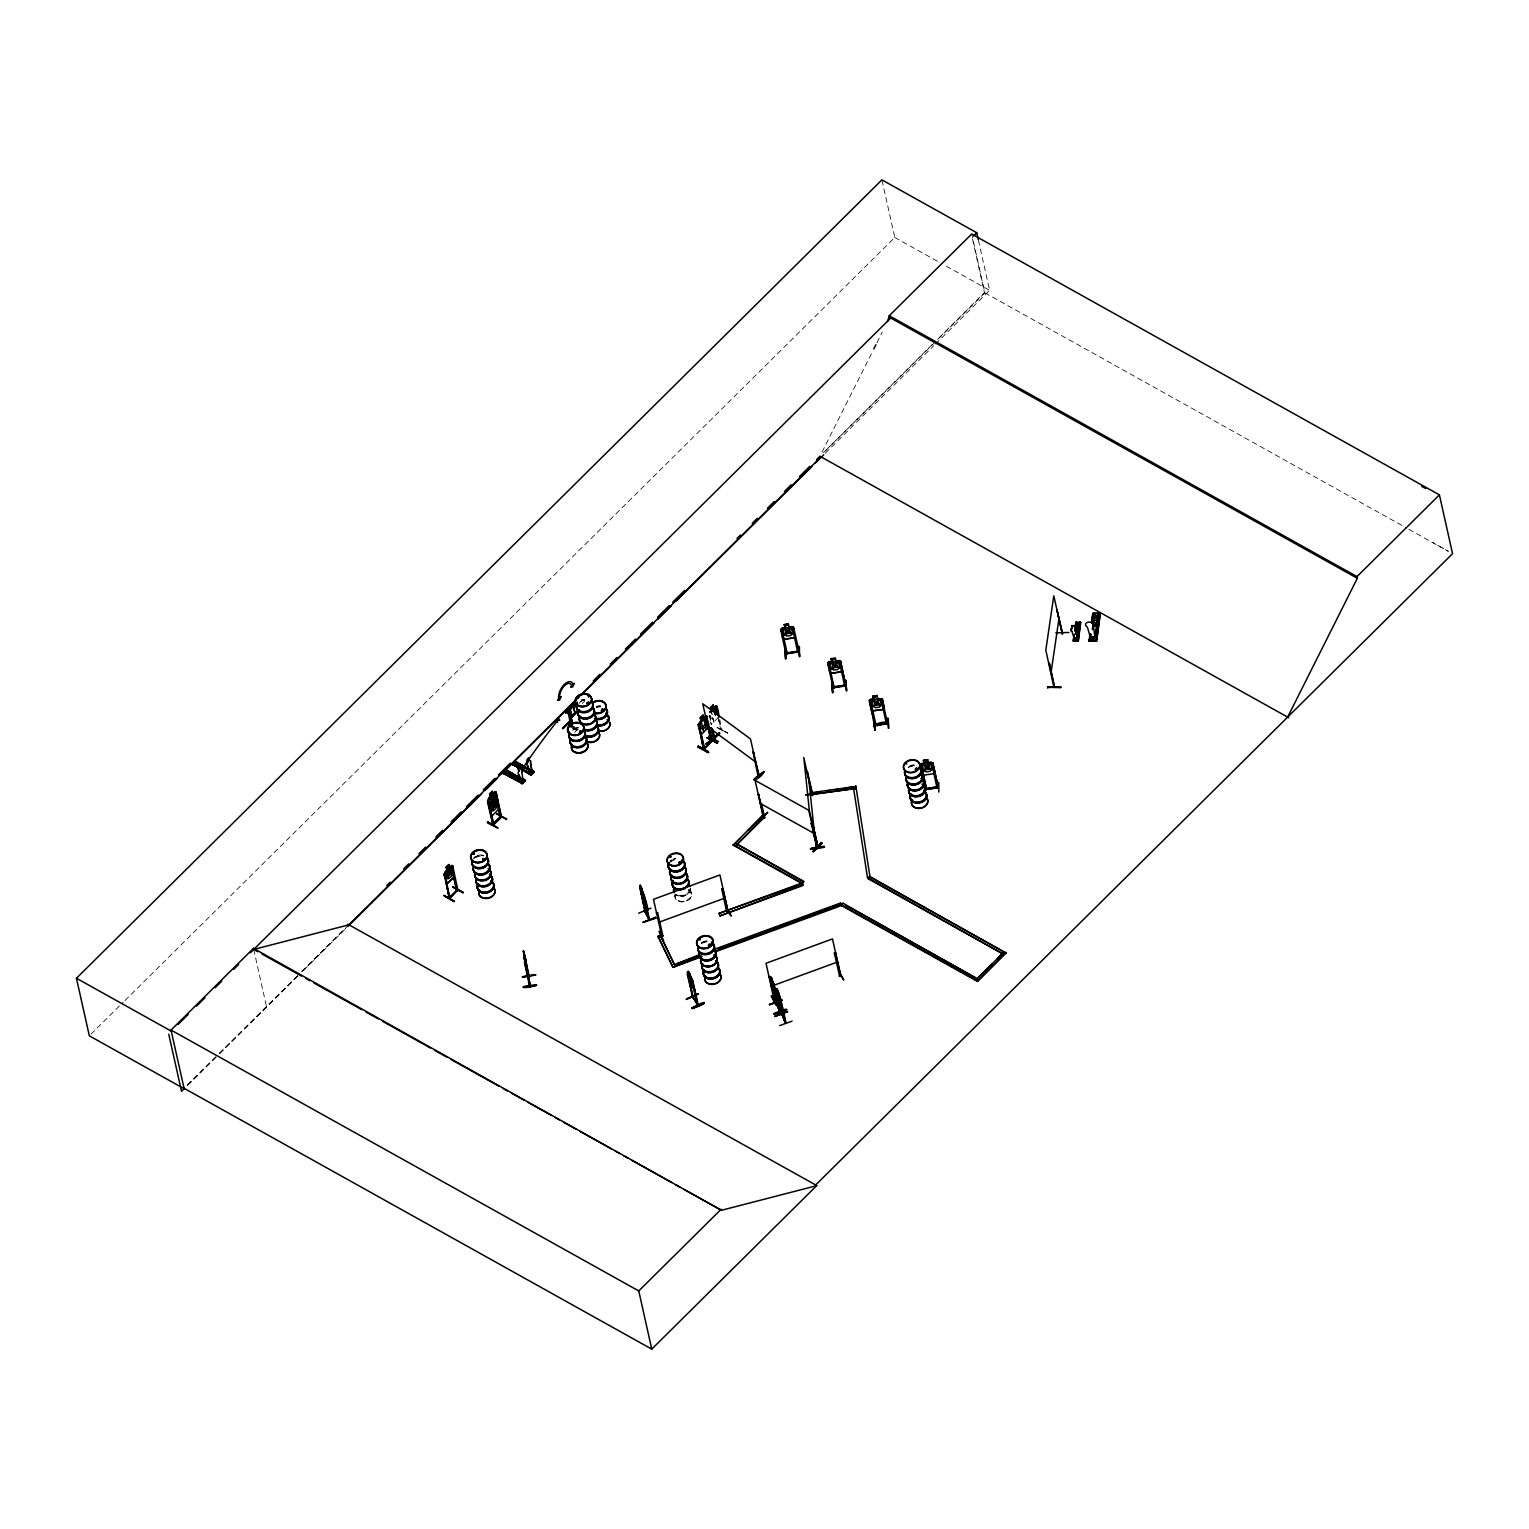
<?xml version="1.0" encoding="UTF-8"?>
<svg xmlns="http://www.w3.org/2000/svg" width="1529" height="1529" viewBox="0 0 1529 1529"><rect width="100%" height="100%" fill="white"/><g stroke="black" fill="none" stroke-linecap="round" stroke-linejoin="round"><path stroke-width="0.75" stroke-dasharray="5 3.75" d="M674.996 894.962C674.079 908.685 700.225 898.956 688.719 889.916M690.21 890.375L690.401 888.406A8.448 6.326 -12.6 0 1 684.82 895.554A8.448 6.326 -12.6 0 1 675.149 894.064M576.892 730.117L568.769 725.702M689.579 891.885L690.286 890.146M822.048 452.049L872.734 351.078M876.958 342.668L882.233 332.137M574.541 732.487L577.389 729.658M708.787 716.26L709.552 715.476L711.272 724.498M717.101 727.46L727.708 733.041L717.235 727.785M727.708 733.041L717.025 727.479M187.799 1085.131L218.016 1055.067M219.679 1053.405L300.257 973.247M301.939 971.565L345.592 928.16M932.403 344.369L823.29 452.909L936.035 341.177M939.131 337.68L984.447 292.593L972.196 237.76M91.014 1034.158L123.237 1002.221M124.938 1000.558L894.79 237.454L881.908 179.868M937.717 339.495L984.829 292.803L971.699 234.013M187.417 1084.921L217.71 1054.895M219.392 1053.233L300.143 973.189M301.825 971.507L348.937 924.816M187.513 1085.399L217.806 1055.392M219.488 1053.71L297.085 976.802M303.851 970.093L346.185 928.141M825.373 453.157L933.741 345.745M935.442 344.063L989.626 290.357L978.292 239.671M578.956 703.474L584.212 698.275L584.804 700.913L582.167 703.512L581.345 699.804M718.343 717.521L711.616 724.02L710.201 721.956M713.126 719.222L711.214 718.362L710.431 714.827M570.298 724.708L576.376 728.033M569.877 725.033L578.058 729.467M573.891 727.422L577.943 729.639M568.807 726.103L577.006 730.594L568.425 726.638M894.79 237.454L938.08 261.612M946.336 266.199L989.626 290.357M984.829 292.803L1406.814 528.174M1408.897 529.321L1448.383 551.357L1432.329 542.222M719.7 719.414L722.28 730.919M718.936 720.178L721 729.39M718.076 717.674L720.637 729.199M709.552 715.476L711.616 724.689M690.324 888.884L691.49 894.217M253.738 949.433L266.6 1007.019M580.16 701.639A8.333 6.25 -12.6 0 1 584.193 700.167M581.957 700.263A8.448 6.326 -12.6 0 1 584.097 699.709M581.899 699.919A8.448 6.326 -12.6 0 1 584.021 699.384M574.139 728.377A8.333 6.25 -12.6 0 1 578.402 727.708M572.477 730.365A8.333 6.25 -12.6 0 1 576.49 728.893M574.273 728.989A8.448 6.326 -12.6 0 1 576.395 728.435M574.197 728.664A8.448 6.326 -12.6 0 1 578.497 727.995M596.195 706.513A8.333 6.25 -12.6 0 1 600.457 705.844M596.444 707.583A8.333 6.25 -12.6 0 1 600.706 706.914M596.329 707.124A8.448 6.326 -12.6 0 1 600.629 706.455M596.253 706.799A8.448 6.326 -12.6 0 1 600.572 706.13M910.042 765.628A8.333 6.25 -12.6 0 1 914.285 764.959M908.36 767.615A8.333 6.25 -12.6 0 1 914.533 766.029M908.207 767.195A8.448 6.326 -12.6 0 1 914.476 765.57M910.08 765.914A8.448 6.326 -12.6 0 1 914.399 765.245M670.371 862.184A8.333 6.25 -12.6 0 1 675.99 859.451M670.199 861.764A8.448 6.326 -12.6 0 1 675.914 859.011M670.122 861.439A8.448 6.326 -12.6 0 1 671.747 860.177M673.697 859.222A8.448 6.326 -12.6 0 1 675.837 858.667M670.142 861.114A8.333 6.25 -12.6 0 1 671.728 859.871M673.658 858.935A8.333 6.25 -12.6 0 1 675.761 858.4M690.343 888.884A8.333 6.25 -12.6 0 1 684.858 895.841A8.333 6.25 -12.6 0 1 675.321 894.389M688.662 890.165A8.333 6.25 -12.6 0 1 686.062 901.154A8.333 6.25 -12.6 0 1 675.187 895.096M688.547 889.821A8.295 6.212 -12.6 0 1 685.967 900.772A8.295 6.212 -12.6 0 1 675.149 894.733M689.98 889.458A8.333 6.25 -12.6 0 1 676.525 894.408M690.286 888.158A8.448 6.326 -12.6 0 1 685.756 894.79A8.448 6.326 -12.6 0 1 676.525 894.847M473.742 857.845A8.333 6.25 -12.6 0 1 475.347 856.584M477.258 855.667A8.333 6.25 -12.6 0 1 483.565 855.303M475.576 857.654A8.333 6.25 -12.6 0 1 483.795 856.374M473.818 858.495A8.448 6.326 -12.6 0 1 483.756 855.915M473.742 858.17A8.448 6.326 -12.6 0 1 483.699 855.59M703.244 941.596A8.333 6.25 -12.6 0 1 707.507 940.927M701.563 943.584A8.333 6.25 -12.6 0 1 707.736 941.998M701.429 943.145A8.448 6.326 -12.6 0 1 707.679 941.539M701.352 942.82A8.448 6.326 -12.6 0 1 707.602 941.214M713.795 722.07L711.463 711.692L713.756 722.051"/><path stroke-width="1.5" d="M763.602 817.059L764.729 817.671L763.296 817.403L764.424 817.977L758.269 794.373L759.168 794.87M763.296 817.403L755.135 780.382L808.745 810.274L817.136 847.372L811.249 823.481M711.157 741.221L703.703 749.42L698.275 724.517L701.104 720.694L699.9 723.102L701.085 728.396L702.996 729.276L705.633 726.657L706.532 723.007L705.347 717.713L703.684 717.904M698.39 724.574L705.519 716.107M708.615 723.752L708.195 727.575L706.723 716.126L712.266 741.202C711.463 739.883 710.966 741.297 711.539 739.94M713.928 707.927L715.476 707.659L716.661 712.954M715.82 706.188L709.724 712.208M718.745 713.814L717.044 706.092L715.629 706.188M523.338 780.688L522.822 780.115M532.035 772.03L531.213 771.017M569.189 709.074L572.324 722.949M570.604 709.131L570.489 708.481M570.909 716.738L572.343 723.255M572.247 716.184L571.483 717.751L569.132 708.959L569.839 710.048L577.484 702.193M572.324 716.814L570.011 709.284L571.961 716.719M692.599 981.58L697.893 1005.662L692.541 996.01L692.752 997.156M697.549 1003.922L698.065 1004.419M1047.613 687.037L1060.782 687.687M1047.69 687.496L1060.878 687.228M1060.763 686.865L1047.613 686.961L1047.652 687.974M689.044 979.669C690.84 985.651 696.383 990.161 694.414 990.142L689.063 979.535M689.235 975.043L690.917 977.623M525.479 961.149L523.988 953.676L524.734 961.263M812.033 795.309L812.339 793.475L812.186 795.5L811.842 794.468L856.164 788.41L812.052 794.392M811.995 794.545L812.702 795.386L806.93 771.457L807.484 772.279M812.491 794.354L805.592 794.908L818.799 792.729M812.186 795.5L803.795 757.467L809.338 810.695L818.187 847.525M817.403 846.932L815.817 845.919L816.161 846.913M473.13 854.004L474.372 853.813M473.436 853.832L474.315 853.278M484.693 859.374L482.801 860.005L482.973 858.553M484.234 859.527L484.292 858.782M512.444 775.26L513.515 776.35L511.756 775.738M522.555 767.233L522.134 767.749M569.897 726.466L570.929 725.835M570.948 726.237L570.279 725.893M578.21 696.995L577.714 697.988M577.981 697.148L578.459 697.358M578.172 698.18L578.65 697.492M580.026 732.41L580.007 731.282M581.784 731.951L580.447 731.11L581.689 732.2M588.378 702.556L587.308 703.206L588.455 703.493M589.391 703.455L587.996 703.55M592.984 704.028L592.545 705.06L593.309 704.296M601.814 709.552L601.528 710.679M603.133 709.093L601.853 709.284L602.445 710.641M603.745 709.743L602.044 710.794M670.772 857.1L670.027 856.336M680.577 861.515L678.838 862.891M679.889 863.063L679.258 861.974M681.208 862.165L679.793 863.426L679.717 861.744M699.04 939.456L700.186 939.762M700.034 939.666L699.709 938.978M905.78 763.716L906.907 764.022M915.355 769.794L915.584 768.819M522.326 780.402L523.338 780.249M530.888 771.036L531.805 772.126L531.003 771.572M492.472 798.807L494.096 793.838L493.045 798.864C497.479 799.036 494.823 803.222 492.625 800.03L490.79 805.21L491.879 800.011L489.395 798.52L492.606 799.036M448.8 872.371L449.679 868.453L450.902 873.823L448.284 876.423L447.099 871.129L450.615 867.402L449.564 872.428L452.183 873.938L449.125 873.594L447.309 878.774L448.398 873.556L445.914 872.065L449.029 872.161M498.645 808.937L498.951 805.248M453.998 876.996L447.271 883.494L453.998 876.996L452.508 865.548L451.303 865.529L444.174 873.996L449.469 898.823L450.099 897.255M497.288 803.337L497.804 799.667M497.479 803.432L490.752 809.93L497.479 803.432L497.709 799.591M529.244 976.458C527.123 968.125 532.245 1004.973 528.69 975.502M523.09 780.86L522.994 782.313L522.689 780.21M531.461 771.208L532.149 771.897L531.041 771.476M569.342 712.246L570.527 712.743M518.293 768.571L518.866 771.323L518.255 768.896M698.008 747.012C730.289 764.252 676.716 734.321 708.462 752.153M698.333 746.171L708.462 751.637M718.573 741.641L708.462 736.08M708.118 752.555L698.027 746.936M1071.944 628.534L1071.963 628.381A2.962 1.892 7.6 0 0 1072.039 631.42L1072.02 631.553A2.962 1.892 7.6 0 1 1071.944 628.534L1072.039 625.476M1073.511 625.437L1074.314 626.011M1074.791 629.547L1075.919 622.188L1080.755 622.532L1078.289 640.938L1077.677 639.714L1073.301 639.791L1074.753 641.014L1073.262 641.052L1074.256 634.153M1074.142 636.198L1073.549 640.899M1075.04 629.413L1075.919 622.188M1073.817 640.575L1073.549 637.918L1077.773 638.644M1075.346 629.528C1076.168 613.435 1078.595 627.865 1075.671 634.115L1076.894 622.494M1074.619 638.874L1075.021 640.403M1075.575 631.706L1077.219 622.609M1075.269 637.975L1075.499 639.447M1075.709 639.313L1075.728 639.084M1075.155 638.816L1075.135 638.224M1075.957 638.854L1076.359 640.364M1076.76 640.957L1079.283 622.59M1079.493 622.322L1077.907 640.708L1073.224 641.033M1077.639 640.957L1080.315 622.131L1078.289 640.938M1090.005 634.325L1089.183 641.263L1090.54 634.153M1091.572 622.857L1092.757 613.626L1100.326 613.492L1096.656 641.091L1089.527 640.842L1089.183 639.351L1089.967 640.536L1095.509 640.441L1095.758 639.237L1095.815 641.11M1090.425 633.981L1089.126 641.243L1090.521 641.224M1099.791 613.301L1093.12 612.976L1091.687 622.857L1098.434 623.125L1091.859 623.24M1092.069 622.647L1092.853 613.664M1091.037 634.306L1090.081 641.224M1090.98 636.599L1091.305 641.224M1091.763 640.269L1091.209 637.746L1093.216 637.708L1093.77 640.231L1091.763 640.269L1091.209 637.746M1092.318 629.356L1094.974 613.626M1093.35 622.628L1094.267 615.728M1092.757 629.7L1094.745 615.881M1092.7 638.759L1092.91 636.771M1092.891 637.173L1091.935 636.905L1092.643 638.491M1093.503 627.138L1093.522 626.928A4.453 2.848 7.6 0 0 1092.623 622.857A4.453 2.848 7.6 0 0 1086.412 622.953A4.453 2.848 7.6 0 0 1087.329 627.024L1090.693 638.319L1095.108 638.033M1092.069 638.816L1092.795 636.733L1092.547 638.071M1093.216 637.708L1091.171 637.994M1094.917 640.938L1097.898 615.843M1094.783 640.938L1098.472 613.167L1099.485 613.511L1095.681 641.11M1098.988 613.53L1095.318 641.129L1098.472 613.167M1096.121 640.899L1099.695 612.881M1096.522 641.091L1100.192 613.492M444.098 895.535L454.323 901.537L444.155 895.44M454.151 901.154L444.174 895.86L454.323 901.537M487.273 822.812L497.804 827.973L487.636 821.895L497.804 827.973M1049.066 663.261L1054.532 687.324L1049.525 663.261M1062.483 633.675L1056.921 609.842L1062.445 633.866L1062.005 632.796M1054.093 685.584L1054.628 687.113M1054.513 686.273L1053.978 687.266L1045.817 650.188L1053.787 595.832L1062.368 633.904L1061.871 632.031M1061.929 633.79L1062.387 632.127M1055.736 632.853L1068.886 632.471M1050.958 673.219L1058.928 618.882M815.874 846.149L817.327 845.977M818.111 847.62L812.816 823.711M645.123 911.915L640.02 887.909L645.181 912.01L644.684 910.997M649.041 918.948L649.099 920.114L641.588 888.139M639.906 886.266L644.053 895L649.538 919.961L644.454 910.405L649.041 920.018L642.562 891.942M773.349 984.676L775.375 991.595L771.247 976.974L780.459 1011.758L775.623 1002.795M776.35 1002.814L775.967 1001.915M776.617 1003.521L770.119 976.534L768.991 976.955L770.119 976.534M779.599 1010.994L779.905 1009.924M785.505 1023.321L781.663 1013.459L781.128 1014.453M780.019 999.469L785.084 1022.653L785.371 1021.41M642.39 895.516L642.925 893.089L640.498 888.101L642.371 895.535M711.367 739.692L712.266 741.202M703.932 749.267L712.227 740.877M758.652 775.184L750.471 738.927L702.748 703.78L706.36 719.911M646.098 907.309L643.518 899.243L644.913 902.014L644.932 900.925M529.99 985.211L528.824 976.763M530.181 986.052L524.6 961.206M644.97 900.944L644.779 904.251L640.173 885.215L641.76 888.158M662.994 935.882C659.458 933.607 664.675 936.57 661.675 935.901M728.32 911.953L726.944 912.469L727.976 910.806M773.827 999.182L775.203 998.685M834.337 953.007L835.598 952.911L834.337 953.007L839.669 976.439L840.759 975.942L832.483 938.921L766.029 963.27L774.171 1000.348L775.394 999.507M835.446 952.605L840.835 975.999L839.345 976.094L840.243 974.737M495.797 798.864L494.899 802.534L492.262 805.133L490.35 804.254L489.624 793.742L492.434 791.009L493.007 794.029L494.612 793.57L497.059 804.388L496.18 808.077L493.58 810.695L491.669 809.835L490.503 804.541L491.669 802.19L489.834 804.216L489.012 806.012L490.809 813.676M1092.528 638.491L1092.05 636.714M1092.146 637.861L1092.509 637.039M834.452 664.656L837.758 661.522L835.732 665.191L839.364 668.135L835.006 665.918L831.872 669.205L833.936 665.421L830.515 662.573L834.643 664.523M876.193 701.964L872.18 700.167L875.601 703.015L873.46 706.704L876.671 703.512L881.01 705.729L877.398 702.786L879.423 699.116L876.461 702.193M926.746 766.488L930.052 763.353L928.046 767.004L931.658 769.966L927.319 767.749L924.166 771.036L926.249 767.252L922.809 764.404L926.784 766.163M644.473 898.727L645.658 903.505M794.316 637.708L784.358 639.141L782.313 636.618L784.281 639.37L794.449 637.784L795.156 634.764M794.449 637.899L795.309 634.879M842.173 668.746L841.351 671.804L831.298 673.333L829.349 670.715M775.413 990.524L771.438 979.974L773.254 985.039M780.994 1002.03L777.516 991.518M883.838 706.341L883.017 709.399L873.04 710.717L870.995 708.309M569.132 712.361L568.157 713.126M1076.148 629.394L1076.531 630.388M1096.255 624.558L1095.356 622.953L1093.694 623.736M518.427 768.647L518.904 767.615M527.257 759.894L527.734 758.881M713.298 738.354L714.253 737.398M663.662 940.736L659.152 931.237L663.146 940.966M771.725 995.608L776.35 1004.725M456.617 890.47L448.934 897.791L449.794 896.931M457.706 890.126L449.182 898.402M449.411 867.516L452.622 865.605L457.974 890.547L457.095 891.254L457.419 889.362M456.751 891.063L451.686 867.937L452.813 867.363L452.03 868.128M500.996 815.721C499.066 820.041 504.226 814.575 492.95 825.259L487.541 801.941L488.668 801.368L493.236 825.144L487.655 800.317L490.14 796.571L489.624 793.799M489.127 806.07L497.345 797.565M785.371 648.583L785.6 658.751L785.505 648.64M874.875 730.155L874.015 719.758M506.08 771.514L524.199 781.663L525.173 780.688L506.73 770.348L503.863 773.177L522.326 783.536L503.729 773.827L506.997 770.597M506.73 770.348L524.81 781.051M513.113 764.538L530.792 775.165M521.886 783.957L525.192 780.669L506.749 770.54M522.803 779.656L522.842 778.643L524.695 779.656L524.734 781.109L506.195 771.094L524.371 781.319M530.716 775.222L534.003 771.916L515.541 761.595L512.597 765.073M533.181 772.604L515.025 762.34L533.736 772.069M474.124 854.061L473.245 854.099M482.935 858.992L483.298 859.757M587.136 702.767L587.174 703.799M589.372 703.111L587.232 703.665M602.522 709.437L601.681 710.048M670.734 856.852L669.549 857.157L670.83 856.813M681.189 862.413L681.303 862.26M709.915 945.629L710.679 944.444M708.634 945.61L710.354 945.839L710.584 944.406M727.995 911.208L726.81 911.666M775.222 999.087L774.286 999.507M839.478 976.056L840.415 975.578M839.593 975.521L840.702 975.062M693 984.332L690.917 982.535L688.814 973.897M873.785 348.975L875.907 344.77M887.508 321.625L889.247 315.738L971.699 234.013L1439.401 494.88L1452.55 553.67L815.569 1185.071L816.658 1185.682L721.44 1210.299L684.017 1189.428M1287.647 717.12L1357.332 578.287L1356.968 576.605L889.247 315.738M784.893 627.578L784.09 624.558L788.41 623.928L788.926 627.005L791.296 627.635L792.481 632.91L790.837 635.491L786.785 636.083L784.129 634.115L782.944 628.839L784.893 627.578L780.631 629.145L785.925 653.82L786.9 652.348L787.32 653.686L782.083 630.235L780.918 630.751L782.083 630.235M799.094 651.564L785.944 653.418L797.526 651.526M834.108 687.171L832.999 687.84L832.999 686.464M832.923 687.438L846.11 685.546M874.397 724.192L876.079 725.186L870.765 701.811L869.6 702.327L874.894 725.453L869.294 700.607L870.441 699.384L869.313 700.702M887.776 723.141C858.151 731.187 885.864 718.076 887.737 723.58M881.296 700.301L882.501 700.129L881.296 700.301L886.342 723.695L887.604 723.141M936.952 787.588L931.945 764.538L933.13 764.366L931.945 764.538M693.134 996.832L692.178 996.392M698.065 1004.553L697.148 1004.075M503.786 773.808L504.742 772.833L522.861 783.02M515.025 762.493L533.392 772.546M515.808 761.862L512.731 764.634L531.71 774.247L513.285 764.08M522.612 783.096L504.455 772.833L522.899 782.963M530.888 774.897L528.805 772.718L529.034 773.731L531.901 770.884L530.544 763.239A2.962 1.51 -60.8 0 0 529.474 760.601L528.919 758.327L527.83 758.518M711.081 739.635L711.998 740.304L703.34 749.172L699.078 725.338L704.678 748.56L703.264 748.312L704.391 747.777M713.393 738.259L714.674 738.641M713.565 738.947L719.624 732.85M492.548 824.035L492.606 825.068L501.359 816.008M493.58 823.691L492.51 824.15L500.098 816.906M531.882 771.38L531.824 773.578L531.442 771.897M449.201 898.498L444.824 874.741L449.622 898.727L457.859 889.477L456.903 890.413M641.798 889.075L640.173 885.215L645.391 910.806M649.481 919.866L645.219 910.94M773.502 983.739L779.924 1011.816L775.471 1002.049M776.522 1003.521L770.52 977.872L771.801 980.051M579.873 731.263L580.542 732.276M484.617 859.718L484.158 858.686M710.24 945.457L708.825 945.782M917.476 769.335L915.623 769.813M917.4 769.679L917.381 768.437M523.702 951.707L525.651 959.084M518.771 767.539L520.089 767.004M527.983 758.594L527.696 762.57L527.065 760.142M786.021 652.979L798.864 651.163M787.397 653.609L787.072 652.787M798.902 650.723L797.698 652.176L792.614 628.725L793.819 628.553L792.614 628.725M788.926 626.89L793.589 627.158L799.132 651.927L786.212 653.82M832.865 686.578L834.414 687.591M834.05 686.808L833.037 686.961M834.242 687.649L834.203 686.387M845.957 685.049L834.356 687.19M845.977 685.967L840.606 661.12L828.775 661.789L827.648 663.108L833.133 687.802L846.015 685.909L844.715 686.158L839.631 662.707L840.835 662.535L839.631 662.707M875.907 725.243L875.869 723.981M925.102 788.83C928.581 788.372 923.592 787.932 925.542 789.633L919.942 764.825L921.089 763.621C926.67 766.029 921.739 756.282 924.204 763.391L922.255 764.634L923.44 769.928L926.115 771.877L930.148 771.304L931.811 768.724L930.626 763.43L928.256 762.799L927.74 759.741L923.401 760.372L927.74 759.741M921.433 766.392L920.21 766.22L921.414 766.048L926.459 789.556L926.326 788.219M937.124 788.008L938.194 786.498L926.593 788.811M938.271 787.779L932.919 762.952L928.371 762.684M693.344 997.806L687.362 971.928L692.943 997.997L687.228 974.088M827.801 663.127L828.871 661.885M921.165 763.716L919.942 764.825M493.714 796.552C487.082 804.369 495.568 792.098 494.345 799.38M494.479 800.508L491.879 803.126L493.064 808.421L495.664 805.802L493.217 794.965L490.58 797.584L491.765 802.859L494.402 800.259M565.864 712.954L565.29 711.482L567.66 709.513L565.864 712.954L567.966 710.832L567.393 709.36M569.151 709.036L575.42 702.767M565.577 712.801L567.966 710.832M570.393 708.271L569.705 709.341M570.241 709.036L569.419 709.876L575.764 702.958M569.744 712.323L568.807 713.259L568.31 712.151C571.731 710.087 567.966 722.261 571.693 724.689M571.12 725.587L568.1 712.877L569.533 711.348M568.52 713.106L569.266 711.195M570.852 716.719L575.592 712.017M571.349 716.929L577.484 710.641M570.986 717.311L577.312 711.233M571.483 717.751L579.204 709.857M571.483 719.834L562.538 728.549L571.024 720.006M571.483 720.178L562.997 728.741M716.356 708.653C716.757 705.576 716.279 714.158 717.904 715.572M699.422 725.53L698.294 726.103M706.226 718.706L706.99 717.942L705.882 718.515L711.52 741.68M707.105 737.838L717.579 743.094L707.029 737.819M707.468 737.532L717.216 743.381M714.311 737.628L719.28 732.659M719.414 733.251L713.584 739.099L711.004 727.575M719.758 733.442L713.661 738.545M758.632 821.169L767.615 812.453L759.187 821.474M767.539 812.453L759.034 820.997M816.008 846.76L817.25 846.168M821.513 842.555C795.252 869.351 839.994 825.717 813.543 851.749M821.436 842.46L813.141 851.5M184.436 1088.476L181.531 1091.362L168.763 1034.235M721.44 1210.299L253.489 948.343L171.038 1030.068L184.149 1088.744L89.332 1035.84L76.45 978.254L881.908 179.868L976.744 232.752L978.292 239.671M178.014 1024.487L188.105 1014.472M196.515 1006.139L204.943 997.787M215.035 987.791L221.762 981.121M233.536 969.443L238.581 964.436M250.374 952.758L890.719 318.032M973.381 236.097L976.744 232.752M386.761 885.616L390.143 882.271M403.694 868.854L408.759 863.828M418.908 853.755L425.674 847.047M435.841 836.994L442.607 830.266M451.055 821.895L461.223 811.823M466.288 806.796L478.137 795.061M483.221 790.015L495.052 778.28M498.435 774.935L510.285 763.181M593.195 680.997L599.96 674.289M610.128 664.236L616.894 657.527M625.342 649.137L635.51 639.065M640.575 634.038L652.424 622.303M657.508 617.257L669.339 605.522M672.722 602.178L684.572 590.423M737.035 538.437L740.418 535.074M752.249 523.338L757.333 518.312M767.482 508.24L774.247 501.531M784.415 491.478L791.181 484.769M799.629 476.379L809.797 466.307M816.562 459.598L819.945 456.254L1288.756 717.732M821.035 456.865L348.937 924.816L253.738 949.433L253.489 948.343M347.886 926.459L481.654 793.857M485.037 790.512L496.887 778.758M501.971 773.731L576.471 699.881M581.555 694.835L654.355 622.666M657.738 619.321L671.288 605.885M676.372 600.859L811.823 466.574M815.225 463.23L823.691 454.839M505.755 774.4L508.622 771.572M488.343 798.539L494.899 792.022L493.064 793.838M488.668 801.368L487.541 801.941M500.575 817.709L495.95 793.608L501.187 816.562M531.633 770.903L531.672 769.89L533.506 770.922L533.009 772.929L533.755 772.03L515.541 761.595M518.732 771.247A2.962 1.51 -60.8 0 0 519.019 774.668L521.064 781.663L523.338 779.675L523.874 781.453M522.345 783.498L521.829 782.504L524.695 779.656M530.869 773.54L533.506 770.922M506.386 819.468L496.753 813.371M446.028 867.287L448.838 864.497L449.583 867.402L451.131 867.134L452.316 872.428L451.418 876.079L448.781 878.697L446.869 877.818L445.684 872.524L446.888 870.192L446.028 867.287L448.953 864.554L449.469 867.325M444.843 872.084L446.774 870.192M445.187 874.932L444.06 875.505M452.947 887.24L463.383 892.554L453.329 886.935M700.989 720.771L700.244 717.865L703.053 715.075L706.341 729.467M715.247 714.349L714.139 709.131L711.444 711.673L710.373 707.831L713.183 705.041L715.534 715.266M700.339 717.923L703.168 715.132L703.722 718.171M713.298 705.098L710.373 707.831M703.608 718.095L705.691 716.126M709.628 712.151L711.119 710.66L711.463 711.692M715.82 706.092L713.756 708.061L713.183 705.041M701.314 721.707L703.932 719.108L705.117 724.402L702.499 727.001M708.271 727.536L701.582 734.13L700.091 732.162M718.974 913.405L802.19 883.686L803.872 882.042L736.691 843.932L803.7 881.316L802.037 882.978L718.974 913.405L719.987 915.89L803.05 885.463L802.19 883.686L733.232 845.212L761.69 816.142L763.64 817.231L735.181 846.321L763.793 817.958L758.556 794.067M733.232 845.212L739.96 838.542M748.388 830.209L756.798 821.857M714.999 951.114L841.275 904.843L842.938 903.199L977.127 978.675M997.348 958.645L1002.393 953.637L868.376 878.869L869.886 876.48L1006.025 953.064L977.413 981.408L841.428 905.569L840.415 903.085L714.158 949.337M715.171 951.841L841.428 905.569L842.938 903.199M868.376 878.869L870.039 877.206L856.164 788.085L853.602 788.563L867.497 877.684L870.039 877.206L1006.025 953.064M1356.968 576.605L1439.401 494.88M347.847 924.204L816.773 1185.567L651.755 1349.132L638.759 1290.935L721.21 1209.21M992.283 963.652L975.464 980.318L1004.075 951.955M977.413 981.408L1005.872 952.338M1096.025 624.596L1093.98 625.036M519.019 767.271L520.223 767.138L520.777 769.431M1080.411 622.418L1077.123 640.842M1099.313 613.492L1100.345 613.473M1094.42 641.129L1095.414 641.091M706.207 717.521L711.845 741.412M715.438 736.347L705.767 744.164L715.84 736.577M757.925 775.509L753.128 752.058L759.187 775.757L757.658 774.591L759.053 775.585M753.931 752.65L752.784 752.325M763.736 771.495C762.646 778.49 742.157 786.365 763.812 771.591M754.237 779.771L763.965 772.011M714.119 739.252L711.367 727.766M587.251 702.614L589.066 702.327M520.988 766.469L521.771 766.43M580.428 730.919L579.472 732.544L581.421 732.295M679.43 862.127L679.029 862.968M915.451 768.59L916.655 768.15M709.112 944.368L708.424 945.553M492.95 824.379L493.905 824.322L489.337 805.783M457.553 890.222L457.515 889.286M771.17 995.857L775.7 1004.897M714.349 738.335L712.285 729.104M449.832 897.829L444.824 874.741M872.925 696.211L873.575 699.154L871.626 700.397L872.811 705.691L875.467 707.659L879.519 707.067L881.163 704.487L879.997 699.212L877.608 698.562L877.092 695.504L872.772 696.249L873.403 699.078M574.904 713.106L577.924 711.291M1071.753 625.762L1074.103 625.934M529.416 977.299L523.797 951.401M1076.492 629.203L1078.079 629.528M1094.229 623.067L1093.445 624.596M661.694 935.939L662.841 935.576L657.566 912.584L656.438 913.004L657.566 912.584M937.029 786.651L936.99 787.932M462.962 892.86L452.737 886.935M569.342 713.642L571.98 724.727M602.254 709.208L601.375 710.469M513.056 776.445L511.928 776.273M483.412 859.585L484.292 859.757M915.89 768.533L917.572 769.106L916.693 768.284M708.902 944.368L710.182 944.177M686.445 999.469L698.447 994.041M693.21 997.195L697.472 1004.706M692.006 1007.802C713.049 996.564 702.92 1006.674 692.045 1007.898M692.408 1008.7L704.391 1003.33M785.6 658.693L784.817 648.678M832.674 692.656L831.795 682.718M831.795 682.66L832.617 692.733L832.407 682.125M874.836 729.753L873.499 720.235L875.008 730.212M689.98 973.916L688.165 971.068L691.548 985.288M690.611 976.744L697.721 1005.509M692.006 978.598L692.637 980.605L687.763 971.928M641.607 893.834L641.435 891.923M644.798 898.956L646.079 902.741L641.301 891.98M643.862 903.448L643.346 901.498M643.212 901.537C652.864 925.064 645.257 895.325 641.224 889.152L643.747 897.217M647.015 911.265L642.83 896.663L644.722 901.995M721.764 889.075L723.045 888.961L721.764 889.075L726.791 912.144L728.167 911.647M726.007 907.251L731.187 916.081L725.893 906.773M661.809 936.379L662.86 935.939M838.523 970.705L843.74 980.032L838.714 971.087M641.282 893.681L645.811 904.537L645.62 902.645M638.663 913.195L650.895 908.111M655.482 917.381L643.078 922.312L655.788 918.241M658.617 922.35L725.071 898.001M701.868 956.695L672.875 967.322L658.005 936.245L660.432 935.366L675.302 966.443M658.158 936.971L660.432 935.366M733.079 844.505L802.037 882.978L802.897 884.737L719.987 915.89M698.638 955.033L674.442 964.665M676.659 963.862L698.81 955.74M718.745 948.439L840.568 903.792M672.875 967.322L701.715 955.988M770.52 979.86L776.006 1003.712M772.221 985.479L776.751 996.354L776.56 994.442M774.171 984.886L781.682 1015.332L776.522 989.397M771.17 986.301L837.624 961.951M773.349 989.32L776.885 996.296M774.84 988.785L774.878 987.791L779.886 1011.854M781.529 1015.16L776.101 989.378L777.458 991.327M778.911 994.309L778.242 991.48L785.562 1022.251M777.802 997.004L782.313 1007.859L782.141 1005.967M780.268 1000.539L777.726 992.455L780.574 998.322M778.93 1000.845L782.466 1007.802M781.969 999.966L769.355 1004.496L782.064 1000.444M769.527 1004.821L782.007 1000.253M776.407 1003.062L780.077 1010.841M773.922 1013.631C795.424 1003.884 785.925 1013.536 773.961 1013.746M774.037 1014.128L786.537 1009.618M774.935 1016.02L787.531 1011.472L775.184 1016.517M775.107 1016.326L787.588 1011.778M781.988 1014.568L785.275 1022.538M779.618 1025.634L792.098 1021.124M1080.735 622.532L1079.512 622.418M797.909 651.698L798.922 651.564M799.055 652.004L798.769 650.742M926.459 788.658L925.351 788.792M938.366 787.817L932.786 763.009M495.874 799.113L494.268 799.571L496.141 797.565M727.995 911.666L722.892 888.655M774.477 1000.348L774.171 999.469M521.886 767.711L520.663 767.52M797.718 650.8L797.832 652.138M844.734 684.782L844.868 686.12L845.919 684.705M763.525 816.276L764.328 817.9M816.964 847.334L812.74 830.132M661.617 935.538L653.475 899.32L719.93 874.97L728.205 912.01L726.6 911.322M570.336 713.259L568.1 712.877M824.341 846.321C807.083 848.003 804.063 851.443 824.475 847.219M811.154 848.366L824.437 846.818M844.39 788.276L855.953 786.479L811.88 792.595L812.243 795.252M814.345 792.959L821.283 791.869M825.908 791.162L830.534 790.436M835.159 789.709L839.784 789.002M784.262 624.749L788.295 624.157M781.854 628.018L793.475 627.31M787.664 630.56L790.741 627.559L788.716 631.209L792.347 634.038L787.989 631.936L784.855 635.223L786.919 631.439L783.498 628.591L787.55 630.349M799.495 656.266L799.399 646.595M831.107 658.655L835.426 657.91L835.943 660.968L838.332 661.617L839.497 666.892L837.854 669.473L833.802 670.065L831.145 668.097L829.96 662.802L831.91 661.56L831.107 658.54L831.738 661.369M829.1 664.217L827.934 664.733L829.1 664.217L834.146 687.725M845.824 680.615L846.55 690.726L845.881 680.634M834.261 686.636L844.772 685.279M872.944 696.307L877.092 695.504M873.556 699.04L870.46 699.498L882.157 698.887L887.546 723.637M877.608 698.466L882.29 698.829L883.991 706.436L883.131 709.475L872.963 710.928L870.995 708.195M869.6 702.327L870.765 701.811M888.12 718.21L888.903 728.167M874.473 724.593L887.412 722.3M887.661 723.504L874.894 725.396M921.643 772.546L923.612 775.165L933.779 773.712L934.62 770.673M938.73 782.389L938.825 792.079M926.555 788.467L937.984 786.976M938.233 787.359L925.446 789.633M925.389 789.595L938.309 787.741M523.95 951.382L524.007 954.765M524.275 954.153L523.205 950.866L528.9 977.222M525.46 961.149L525.02 960.231L525.861 965.831L524.122 956.963L526.989 970.667L525.651 959.008M524.409 959.256L523.816 951.554M524.447 962.219L529.531 986.071M526.224 962.964L526.989 970.667M522.402 976.668L535.666 974.718L522.517 977.146M522.478 976.955L535.685 975.082M536.411 984.81C512.483 986.606 526.129 989.817 536.411 984.924M536.507 985.307L523.3 987.122L536.507 985.364M1094.649 623.201L1096.35 624.252M493.37 823.29L493.466 824.207M580.294 732.716L581.307 731.302M1093.598 625.705L1098.051 625.934L1093.675 626.011M1074.791 630.712L1079.226 630.827L1074.83 630.904M531.729 774.209L512.693 764.443M705.5 716.241L706.914 716.241M494.765 792.098L496.103 792.041L498.836 809.013L492.3 815.626L490.79 813.504M799.629 656.648L798.692 646.289L799.591 656.61M845.633 680.233L846.55 690.726M887.47 718.21L888.311 728.224M588.302 702.27L589.277 702.499M580.867 731.321L581.039 731.397M817.767 845.805L818.111 846.837M528.575 758.136L529.474 760.601M711.807 741.489L708.711 726.963M558.735 720.427C561.965 721.115 556.288 715.859 557.512 719.28M931.123 762.283L932.919 763.067M567.718 723.637L571.827 725.816M810.962 823.768L812.167 823.978L817.518 847.639M889.63 317.42L1357.332 578.287M587.92 694.3L588.55 697.128M760.276 803.413L813.887 833.305M575.917 702.728L573.318 706.379L574.942 713.126M763.793 817.958L761.69 816.142M868.204 878.143L1002.393 953.618M845.155 905.072L975.062 977.528M840.415 903.085L841.275 904.843L977.26 980.701M530.544 763.239L531.939 771.113M527.562 762.493A2.962 1.51 -60.8 0 0 527.83 765.914L527.983 765.991M531.442 770.119L533.296 771.132M513.285 764.232L531.347 774.611M520.185 767.271L520.644 769.355A2.962 1.51 -60.8 0 1 521.714 771.992L521.848 772.069M519.019 774.668L521.198 781.759M522.631 778.853L524.466 779.886M496.103 792.041L501.455 817.002M489.261 807.962L490.866 809.988L489.452 807.924M496.333 813.848L506.863 818.99M444.06 873.938L447.385 883.552L445.856 881.43M253.738 949.433L257.885 951.745M262.051 954.058L301.538 976.094M305.704 978.407L309.852 980.739M314.018 983.051L361.819 1009.713M365.985 1012.045L378.447 1018.983M382.613 1021.315L430.413 1047.977M434.58 1050.289L447.06 1057.246M451.208 1059.578L499.027 1086.24M503.175 1088.552L507.341 1090.884M511.489 1093.197L523.969 1100.154M528.117 1102.466L550.994 1115.233M555.142 1117.546L559.308 1119.859M563.456 1122.19L575.936 1129.147M580.083 1131.46L611.275 1148.852M615.423 1151.165L619.589 1153.478M623.736 1155.809L627.903 1158.122M632.05 1160.435L671.556 1182.471M675.703 1184.784L679.87 1187.116M171.038 1030.068L638.759 1290.935M76.45 978.254L171.286 1031.158M184.053 1088.266L651.755 1349.132M1421.588 486.26L1425.62 488.535M707.908 726.829L755.632 761.958M557.321 720.981C552.6 717.598 558.945 725.491 557.321 720.981A768.074 633.981 -88.2 0 0 521.79 769.641M700.186 732.066L701.639 733.958M490.905 813.562L492.357 815.454M829.463 670.562L831.394 673.238L841.466 671.766L842.326 668.842M785.39 1023.283L779.083 995.245M692.79 996.927L698.313 1005.47L692.733 980.471M690.095 974.795L688.795 972.138M690.42 980.261L692.102 982.918M525.766 964.742L525.269 958.473M710.717 740.743L711.291 741.833L707.373 724.44M704.124 1002.871L692.178 1008.337M645.735 907.385L646.385 909.163M778.261 991.48L776.828 988.499L777.382 991.576M771.877 979.076L772.508 980.873M778.318 992.397L777.229 989.645M770.807 977.929L774.305 984.886M776.388 989.435L779.886 996.392M774.171 984.944L772.164 980.949L774.687 989.034M781.606 1013.479L786.097 1023.226L780.535 998.246M655.788 918.26L655.444 917.266M660.585 936.073L674.308 964.417M658.005 936.245L672.703 966.615M655.597 917.82L643.078 922.255M646.308 907.213L646.843 908.341L644.99 903.219M1072.039 631.42L1074.275 638.95M527.83 765.914L530.028 773.005L532.168 770.941L532.704 772.699M528.805 977.165L528.575 975.636M1096.465 637.937L1096.14 636.446L1095.892 637.65M1090.33 637.746L1089.565 636.542L1089.89 638.052M1080.066 623.985L1075.728 624.272M1079.894 625.246L1075.556 625.514M1079.417 628.763L1075.078 629.031M1074.428 626.259L1074.868 628.476A2.962 1.892 7.6 0 1 1076.148 631.496M921.414 766.048L926.727 789.404M886.132 722.51L886.342 723.695M840.472 661.197L845.881 686.043M856.164 788.085L853.602 788.563M870.039 877.206L867.497 877.684M807.388 771.38L812.759 795.195M761.461 803.451L764.729 817.671M716.776 707.698L719.184 717.101M712.648 729.295L714.712 738.66M700.454 717.942L703.665 732.123M699.078 725.338L704.085 748.426M698.39 724.459L700.11 732.181M690.114 973.839L693.268 988.002L689.885 973.839M644.646 911.246L644.531 910.367M576.701 705.71L577.293 708.347M573.528 706.417L574.98 712.934M570.699 718.458L572.075 724.631M531.672 769.89L531.901 770.884M522.842 778.643L520.376 782.045M517.433 762.818L514.528 765.456M497.747 805.898L500.231 817.518M523.683 954.039L524.256 956.963M524.466 957.88L525.651 963.174L525.403 960.116M453.234 874.856L457.095 891.254M521.714 771.992L523.109 779.866M1093.522 626.928L1095.07 638.243M1077.2 638.912L1076.168 631.343A2.962 1.892 7.6 0 0 1074.887 628.343M855.8 785.753L856.164 788.41M808.937 780.497L814.479 833.725M782.217 1005.795L782.313 1007.859M776.636 994.29L776.751 996.354M641.492 892.095L641.664 893.949M931.161 762.168L921.089 763.621M924.72 783.957L925.485 792.442M924.472 788.486L924.758 792.557M840.606 661.12L838.867 660.452M785.39 648.162L786.135 658.617M593.061 708.519A8.333 6.25 -12.6 0 1 586.907 718.974A8.333 6.25 -12.6 0 1 578.822 710.737M593.061 708.099A8.448 6.326 -12.6 0 1 586.83 718.687A8.448 6.326 -12.6 0 1 578.631 710.335M591.647 701.735A8.448 6.326 -12.6 0 1 585.416 712.323A8.448 6.326 -12.6 0 1 577.217 703.99M592.812 707.449A8.333 6.25 -12.6 0 1 586.658 717.904A8.333 6.25 -12.6 0 1 578.574 709.666M592.602 703.531A8.333 6.25 -12.6 0 1 584.403 712.724A8.333 6.25 -12.6 0 1 577.389 704.372M592.984 707.774A8.448 6.326 -12.6 0 1 586.754 718.362A8.448 6.326 -12.6 0 1 578.554 710.01M591.57 701.41A8.448 6.326 -12.6 0 1 585.339 711.998A8.448 6.326 -12.6 0 1 577.14 703.665M591.398 701.104A8.333 6.25 -12.6 0 1 585.244 711.539A8.333 6.25 -12.6 0 1 577.159 703.321M597.094 726.638A8.333 6.25 -12.6 0 1 595.832 735.029A8.333 6.25 -12.6 0 1 584.957 736.175M597.113 726.218A8.448 6.326 -12.6 0 1 595.813 734.704A8.448 6.326 -12.6 0 1 584.804 735.869M598.298 731.971A8.333 6.25 -12.6 0 1 597.017 740.361A8.333 6.25 -12.6 0 1 586.142 741.508M598.164 731.626A8.276 6.212 -12.6 0 1 596.902 739.96A8.276 6.212 -12.6 0 1 586.104 741.106M594.322 714.463A8.276 6.212 -12.6 0 1 588.225 724.842A8.276 6.212 -12.6 0 1 580.179 716.661M595.698 719.853A8.448 6.326 -12.6 0 1 594.399 728.358A8.448 6.326 -12.6 0 1 583.371 729.524M596.864 725.568A8.333 6.25 -12.6 0 1 595.584 733.958A8.333 6.25 -12.6 0 1 584.709 735.105M595.679 720.274A8.333 6.25 -12.6 0 1 594.399 728.664A8.333 6.25 -12.6 0 1 583.524 729.811A8.333 6.25 -12.6 0 1 577.542 740.284A8.333 6.25 -12.6 0 1 569.457 732.047M597.036 725.874A8.448 6.326 -12.6 0 1 595.756 734.379A8.448 6.326 -12.6 0 1 584.728 735.545M595.45 719.222A8.333 6.25 -12.6 0 1 594.169 727.594A8.333 6.25 -12.6 0 1 583.294 728.741M585.359 737.265A8.333 6.25 -12.6 0 1 579.204 747.7A8.333 6.25 -12.6 0 1 571.12 739.482M585.359 736.825A8.448 6.326 -12.6 0 1 579.128 747.413A8.448 6.326 -12.6 0 1 570.929 739.08M586.544 742.597A8.333 6.25 -12.6 0 1 580.408 753.052A8.333 6.25 -12.6 0 1 572.305 744.814M571.617 746.076A8.276 6.212 -12.6 0 0 581.383 752.402A8.276 6.212 -12.6 0 0 586.429 742.253A8.352 6.25 -12.6 0 1 580.351 752.822A8.352 6.25 -12.6 0 1 572.247 744.585M583.944 730.48A8.448 6.326 -12.6 0 1 577.714 741.068A8.448 6.326 -12.6 0 1 569.514 732.716M585.11 736.194A8.333 6.25 -12.6 0 1 578.975 746.63A8.333 6.25 -12.6 0 1 570.871 738.411M583.925 730.9A8.333 6.25 -12.6 0 1 577.79 741.355A8.333 6.25 -12.6 0 1 569.705 733.117M585.301 736.5A8.448 6.326 -12.6 0 1 579.071 747.089A8.448 6.326 -12.6 0 1 570.852 738.755M583.868 730.155A8.448 6.326 -12.6 0 1 577.637 740.743A8.448 6.326 -12.6 0 1 569.438 732.391M605.962 713.871A8.448 6.326 -12.6 0 1 607.548 722.051A8.448 6.326 -12.6 0 1 596.941 725.358M593.099 702.098A8.333 6.25 -12.6 0 1 605.981 705.576A8.333 6.25 -12.6 0 1 594.208 712.896M607.414 715.4A8.333 6.25 -12.6 0 1 606.879 723.121A8.333 6.25 -12.6 0 1 597.074 725.644M593.252 702.69A8.276 6.212 -12.6 0 1 606.057 706.13A8.276 6.212 -12.6 0 1 594.361 713.393M593.137 702.327A8.352 6.25 -12.6 0 1 606.057 705.806A8.352 6.25 -12.6 0 1 594.265 713.126M606 708.615A8.448 6.326 -12.6 0 1 605.465 716.432A8.448 6.326 -12.6 0 1 595.507 719.012M608.16 715.706A8.333 6.25 -12.6 0 1 605.904 722.701A8.333 6.25 -12.6 0 1 596.826 724.574M605.732 713.24A8.333 6.25 -12.6 0 1 607.166 714.33M606 709.036A8.333 6.25 -12.6 0 1 605.465 716.757A8.333 6.25 -12.6 0 1 595.641 719.299M605.885 713.546A8.448 6.326 -12.6 0 1 607.472 721.726A8.448 6.326 -12.6 0 1 596.864 725.033M605.924 708.29A8.448 6.326 -12.6 0 1 605.388 716.107A8.448 6.326 -12.6 0 1 595.45 718.687M606.726 709.341A8.333 6.25 -12.6 0 1 604.471 716.356A8.333 6.25 -12.6 0 1 595.412 718.229M921.242 774.515A8.333 6.25 -12.6 0 1 915.087 784.95A8.333 6.25 -12.6 0 1 907.003 776.732M921.261 774.075A8.448 6.326 -12.6 0 1 916.1 784.453A8.448 6.326 -12.6 0 1 906.143 777.974M922.446 779.866A8.333 6.25 -12.6 0 1 917.362 790.092A8.333 6.25 -12.6 0 1 907.538 783.708M920.898 778.395A8.314 6.231 -12.6 0 1 918.298 789.365A8.314 6.231 -12.6 0 1 907.462 783.326M919.827 767.73A8.448 6.326 -12.6 0 1 914.686 778.089A8.448 6.326 -12.6 0 1 904.728 771.629M921.012 773.445A8.333 6.25 -12.6 0 1 915.928 783.67A8.333 6.25 -12.6 0 1 906.105 777.286M919.827 768.15A8.333 6.25 -12.6 0 1 914.743 778.376A8.333 6.25 -12.6 0 1 904.92 771.992M921.184 773.75A8.448 6.326 -12.6 0 1 916.024 784.129A8.448 6.326 -12.6 0 1 906.066 777.649M919.77 767.405A8.448 6.326 -12.6 0 1 914.61 777.764A8.448 6.326 -12.6 0 1 904.652 771.304M919.579 767.08A8.333 6.25 -12.6 0 1 914.514 777.305A8.333 6.25 -12.6 0 1 904.69 770.941M926.268 793.991A8.333 6.25 -12.6 0 1 919.139 803.069A8.333 6.25 -12.6 0 1 910.386 796.475M923.86 791.544A8.333 6.25 -12.6 0 1 925.293 792.634M926.287 793.589A8.448 6.326 -12.6 0 1 919.082 802.782A8.448 6.326 -12.6 0 1 910.195 796.093M923.841 791.105A8.448 6.326 -12.6 0 1 925.313 792.194M926.478 797.928A8.333 6.25 -12.6 0 1 920.324 808.382A8.333 6.25 -12.6 0 1 912.24 800.145M926.383 797.603A8.314 6.231 -12.6 0 1 920.248 808.019A8.314 6.231 -12.6 0 1 912.182 799.82M922.541 780.421A8.314 6.231 -12.6 0 1 917.476 790.627A8.314 6.231 -12.6 0 1 907.672 784.262M922.503 780.077A8.352 6.25 -12.6 0 1 917.419 790.321A8.352 6.25 -12.6 0 1 907.576 783.937M923.879 785.849A8.448 6.326 -12.6 0 1 918.738 796.208A8.448 6.326 -12.6 0 1 908.78 789.748M923.612 790.474A8.333 6.25 -12.6 0 1 924.969 798.807A8.333 6.25 -12.6 0 1 914.074 801.616A8.333 6.25 -12.6 0 1 910.825 793.78M923.879 786.269A8.333 6.25 -12.6 0 1 918.795 796.494A8.333 6.25 -12.6 0 1 908.971 790.111M923.764 790.761A8.448 6.326 -12.6 0 1 925.141 799.208A8.448 6.326 -12.6 0 1 914.094 802.075A8.448 6.326 -12.6 0 1 910.806 794.124M922.35 784.415A8.448 6.326 -12.6 0 1 919.713 795.558A8.448 6.326 -12.6 0 1 908.704 789.423M924.605 786.575A8.333 6.25 -12.6 0 1 917.496 795.653A8.333 6.25 -12.6 0 1 908.723 789.06M922.197 784.109A8.333 6.25 -12.6 0 1 923.631 785.199M684.858 867.822A8.333 6.25 -12.6 0 1 678.704 878.258A8.333 6.25 -12.6 0 1 670.619 870.039M684.877 867.383A8.448 6.326 -12.6 0 1 678.647 877.99A8.448 6.326 -12.6 0 1 670.428 869.638M686.062 873.212A8.333 6.25 -12.6 0 1 679.908 883.647A8.333 6.25 -12.6 0 1 671.823 875.429M685.948 872.791A8.295 6.212 -12.6 0 1 679.813 883.189A8.295 6.212 -12.6 0 1 671.766 874.989M684.438 862.432A8.448 6.326 -12.6 0 1 676.124 871.74A8.448 6.326 -12.6 0 1 669.014 863.273M681.991 859.929A8.448 6.326 -12.6 0 1 683.444 861.037M684.629 866.752A8.333 6.25 -12.6 0 1 678.475 877.206A8.333 6.25 -12.6 0 1 670.39 868.969M684.419 862.834A8.333 6.25 -12.6 0 1 676.219 872.027A8.333 6.25 -12.6 0 1 669.205 863.675M681.991 860.368A8.333 6.25 -12.6 0 1 683.444 861.458M684.801 867.058A8.448 6.326 -12.6 0 1 678.57 877.665A8.448 6.326 -12.6 0 1 670.371 869.313M683.387 860.712A8.448 6.326 -12.6 0 1 677.137 871.301A8.448 6.326 -12.6 0 1 668.938 862.948M683.195 860.387A8.333 6.25 -12.6 0 1 677.06 870.842A8.333 6.25 -12.6 0 1 668.957 862.604M686.158 873.728A8.295 6.212 -12.6 0 1 680.023 884.144A8.295 6.212 -12.6 0 1 671.976 875.945M686.12 873.384A8.352 6.25 -12.6 0 1 679.965 883.838A8.352 6.25 -12.6 0 1 671.862 875.601M687.496 879.156A8.448 6.326 -12.6 0 1 686.961 886.973M685.355 888.253A8.448 6.326 -12.6 0 1 675.187 888.808A8.448 6.326 -12.6 0 1 673.066 881.392M688.91 882.52A8.333 6.25 -12.6 0 1 686.961 887.298M679.201 890.146A8.333 6.25 -12.6 0 1 673.257 881.793M687.496 879.576A8.333 6.25 -12.6 0 1 688.47 880.952M687.419 878.831A8.448 6.326 -12.6 0 1 681.189 889.419A8.448 6.326 -12.6 0 1 672.989 881.067M687.247 878.506A8.333 6.25 -12.6 0 1 681.112 888.961A8.333 6.25 -12.6 0 1 673.008 880.723M674.098 891.942A8.333 6.25 -12.6 0 1 673.773 888.712M688.681 884.871A8.333 6.25 -12.6 0 1 689.655 886.247M674.079 892.344A8.448 6.326 -12.6 0 1 673.735 889.075M688.853 885.176A8.448 6.326 -12.6 0 1 689.847 886.572M673.888 891.445A8.333 6.25 -12.6 0 1 674.002 889.782M674.155 892.668A8.448 6.326 -12.6 0 1 673.811 889.4M488.458 864.535A8.333 6.25 -12.6 0 1 484.425 874.454A8.333 6.25 -12.6 0 1 473.455 870.039M488.477 864.114A8.448 6.326 -12.6 0 1 484.387 874.148A8.448 6.326 -12.6 0 1 473.245 869.695M489.662 869.886A8.333 6.25 -12.6 0 1 484.578 880.112A8.333 6.25 -12.6 0 1 474.755 873.728M488.095 868.453A8.276 6.212 -12.6 0 1 485.515 879.366A8.276 6.212 -12.6 0 1 474.716 873.346M487.063 857.75A8.448 6.326 -12.6 0 1 481.903 868.128A8.448 6.326 -12.6 0 1 471.945 861.649M488.229 863.484A8.333 6.25 -12.6 0 1 483.145 873.709A8.333 6.25 -12.6 0 1 473.321 867.325M487.044 858.189A8.333 6.25 -12.6 0 1 481.96 868.415A8.333 6.25 -12.6 0 1 472.136 862.031M488.401 863.789A8.448 6.326 -12.6 0 1 483.26 874.148A8.448 6.326 -12.6 0 1 473.302 867.688M486.986 857.425A8.448 6.326 -12.6 0 1 481.826 867.803A8.448 6.326 -12.6 0 1 471.869 861.324M486.814 857.119A8.333 6.25 -12.6 0 1 481.731 867.344A8.333 6.25 -12.6 0 1 471.907 860.961M493.485 884.03A8.333 6.25 -12.6 0 1 486.375 893.108A8.333 6.25 -12.6 0 1 477.602 886.514M491.077 881.564A8.333 6.25 -12.6 0 1 492.51 882.653M491.057 881.124A8.448 6.326 -12.6 0 1 492.434 889.572A8.448 6.326 -12.6 0 1 481.387 892.42A8.448 6.326 -12.6 0 1 478.099 884.469M493.695 887.986A8.333 6.25 -12.6 0 1 487.56 898.44A8.333 6.25 -12.6 0 1 479.475 890.203M493.58 887.642A8.276 6.212 -12.6 0 1 487.464 898.039A8.276 6.212 -12.6 0 1 479.437 889.859M489.739 870.479A8.276 6.212 -12.6 0 1 485.725 880.322A8.276 6.212 -12.6 0 1 474.812 875.945M489.643 874.779A8.448 6.326 -12.6 0 1 487.006 885.922A8.448 6.326 -12.6 0 1 475.997 879.767M492.281 881.583A8.333 6.25 -12.6 0 1 486.126 892.038A8.333 6.25 -12.6 0 1 478.042 883.819M491.096 876.308A8.333 6.25 -12.6 0 1 488.038 885.788A8.333 6.25 -12.6 0 1 476.532 883.38M476.073 881.813A8.333 6.25 -12.6 0 1 476.188 880.15M491 880.8A8.448 6.326 -12.6 0 1 492.376 889.247A8.448 6.326 -12.6 0 1 481.329 892.095A8.448 6.326 -12.6 0 1 478.023 884.144M492.032 876.939A8.448 6.326 -12.6 0 1 483.699 886.247A8.448 6.326 -12.6 0 1 476.589 877.799M489.567 874.454A8.448 6.326 -12.6 0 1 491.038 875.544M491.841 876.614A8.333 6.25 -12.6 0 1 484.712 885.692A8.333 6.25 -12.6 0 1 475.959 879.079M489.414 874.148A8.333 6.25 -12.6 0 1 490.847 875.238M714.463 950.465A8.333 6.25 -12.6 0 1 709.38 960.709A8.333 6.25 -12.6 0 1 699.556 954.325M714.463 950.044A8.448 6.326 -12.6 0 1 709.322 960.422A8.448 6.326 -12.6 0 1 699.365 953.943M701.41 958.014A8.333 6.25 -12.6 0 0 704.659 965.85A8.333 6.25 -12.6 0 0 715.553 963.041A8.333 6.25 -12.6 0 0 714.196 954.708A8.333 6.25 -12.6 0 1 715.648 955.816M716.623 957.192A8.333 6.25 -12.6 0 1 709.494 966.252A8.333 6.25 -12.6 0 1 700.741 959.658M713.049 943.68A8.448 6.326 -12.6 0 1 707.889 954.058A8.448 6.326 -12.6 0 1 697.931 947.598M715.19 950.79A8.333 6.25 -12.6 0 1 708.061 959.849A8.333 6.25 -12.6 0 1 699.307 953.255M713.03 944.119A8.333 6.25 -12.6 0 1 707.946 954.344A8.333 6.25 -12.6 0 1 698.122 947.961M714.387 949.719A8.448 6.326 -12.6 0 1 709.246 960.078A8.448 6.326 -12.6 0 1 699.288 953.618M712.973 943.355A8.448 6.326 -12.6 0 1 707.812 953.733A8.448 6.326 -12.6 0 1 697.855 947.254M711.348 941.96A8.333 6.25 -12.6 0 1 708.749 952.949A8.333 6.25 -12.6 0 1 697.893 946.891M718.496 968.583A8.333 6.25 -12.6 0 1 712.361 979.038A8.333 6.25 -12.6 0 1 704.257 970.8M718.515 968.163A8.448 6.326 -12.6 0 1 712.285 978.751A8.448 6.326 -12.6 0 1 704.085 970.418M719.7 973.935A8.333 6.25 -12.6 0 1 713.546 984.37A8.333 6.25 -12.6 0 1 705.461 976.152M719.605 973.553A8.314 6.231 -12.6 0 1 713.47 983.988A8.314 6.231 -12.6 0 1 705.385 975.77M716.738 957.766A8.314 6.231 -12.6 0 1 709.628 966.806A8.314 6.231 -12.6 0 1 700.894 960.231M714.33 955.3A8.314 6.231 -12.6 0 1 715.763 956.389M716.7 957.441A8.352 6.25 -12.6 0 1 709.552 966.519A8.352 6.25 -12.6 0 1 700.779 959.906M714.272 954.975A8.352 6.25 -12.6 0 1 715.725 956.065M715.629 960.709A8.448 6.326 -12.6 0 1 717.005 969.157A8.448 6.326 -12.6 0 1 705.958 972.004A8.448 6.326 -12.6 0 1 702.652 964.054M718.267 967.532A8.333 6.25 -12.6 0 1 712.113 977.968A8.333 6.25 -12.6 0 1 704.028 969.749M718.057 963.614A8.333 6.25 -12.6 0 1 709.857 972.788A8.333 6.25 -12.6 0 1 702.843 964.455M715.648 961.149A8.333 6.25 -12.6 0 1 717.082 962.238M718.439 967.838A8.448 6.326 -12.6 0 1 712.208 978.426A8.448 6.326 -12.6 0 1 704.009 970.074M716.853 961.168A8.333 6.25 -12.6 0 1 710.698 971.622A8.333 6.25 -12.6 0 1 702.614 963.385M778.414 997.711L780.956 1003.12L777.019 991.404L778.414 997.711M497.212 805.936L496.352 806.93L494.211 805.745L492.414 810.943L493.466 805.726L491.019 804.235L493.886 804.522L495.664 799.533L494.632 804.579L497.212 805.936M560.971 696.708L559.633 700.11L557.531 700.167L558.716 698.963A11.219 5.657 -61.4 0 1 564.239 684.514A11.219 5.657 -61.4 0 1 572.993 684.591L574.178 683.406L572.725 686.922L570.527 687.075L571.693 685.89A9.365 4.721 -61.4 0 0 564.392 685.833A9.365 4.721 -61.4 0 0 559.786 697.893L560.971 696.708M493.275 797.679L491.822 800.298L493.275 797.679M509.807 772.049L506.978 775.088L509.845 772.26M518.618 763.315L515.808 766.354L518.618 763.315M491.994 792.137L490.522 794.755L491.994 792.137M511.642 773.082L508.832 776.12L511.642 773.082M520.472 764.347L517.643 767.386L520.472 764.347M513.266 773.999L510.457 777.038L513.266 773.999M522.096 765.264L519.287 768.303L522.096 765.264M515.12 775.031L512.291 778.07L515.12 775.031M523.931 766.277L521.121 769.316L523.931 766.277M448.513 865.682L447.041 868.3L448.513 865.682M702.728 716.26L701.257 718.878L702.728 716.26M712.858 706.226L711.386 708.844L712.858 706.226M698.218 993.735L686.215 999.163L698.371 993.735M643.938 895.994L643.9 896.988L643.938 895.994M776.522 991.212L776.503 992.206L776.522 991.212M787.683 624.73L785.294 626.049L787.683 624.73M789.136 627.941L785.103 628.515L786.288 633.809L790.321 633.235L789.136 627.941M834.7 658.712L832.311 660.031L834.7 658.712M836.153 661.923L832.12 662.497L833.305 667.791L837.338 667.217L836.153 661.923M876.365 696.307L873.976 697.625L876.365 696.307M877.818 699.517L873.785 700.091L874.97 705.385L879.003 704.812L877.818 699.517M926.994 760.544L924.625 761.862L926.994 760.544M928.466 763.755L924.433 764.328L925.599 769.622L929.651 769.03L928.466 763.755M1099.313 615.671L1092.738 615.786L1099.313 615.671M1099.064 617.544L1092.49 617.659L1099.064 617.544M1098.701 620.334L1092.126 620.449L1098.701 620.334M1079.646 627.1L1075.269 627.177L1079.646 627.1M644.225 899.396L642.562 894.446L644.34 899.453M588.092 724.268A8.333 6.25 -12.6 0 0 594.246 713.833A8.333 6.25 -12.6 0 1 588.092 724.306A8.333 6.25 -12.6 0 1 580.007 716.069A8.333 6.25 -12.6 0 0 588.092 724.268M579.854 706.016A8.333 6.25 -12.6 0 0 591.627 698.696A8.333 6.25 -12.6 0 0 578.726 695.236A8.333 6.25 -12.6 0 0 579.854 706.016M580.007 706.532A8.276 6.212 -12.6 0 0 591.704 699.269A8.276 6.212 -12.6 0 0 578.879 695.81A8.276 6.212 -12.6 0 0 580.007 706.532M579.911 706.264A8.352 6.25 -12.6 0 0 591.685 698.944A8.352 6.25 -12.6 0 0 578.784 695.466A8.352 6.25 -12.6 0 0 579.911 706.264M572.152 734.742A8.333 6.25 -12.6 0 0 583.925 727.441A8.333 6.25 -12.6 0 0 571.043 723.962A8.333 6.25 -12.6 0 0 572.152 734.742M572.305 735.258A8.276 6.212 -12.6 0 0 584.002 727.995A8.276 6.212 -12.6 0 0 571.196 724.555A8.276 6.212 -12.6 0 0 572.305 735.258M572.209 734.971A8.352 6.25 -12.6 0 0 583.982 727.651A8.352 6.25 -12.6 0 0 571.082 724.173A8.352 6.25 -12.6 0 0 572.209 734.971M607.319 729.085A8.333 6.25 -12.6 0 0 609.574 722.07A8.333 6.25 -12.6 0 1 607.319 729.104A8.333 6.25 -12.6 0 1 598.259 730.977A8.333 6.25 -12.6 0 0 607.319 729.085M608.599 720.694A8.333 6.25 -12.6 0 0 607.166 719.605A8.333 6.25 -12.6 0 1 608.599 720.713M908.054 772.011A8.333 6.25 -12.6 0 0 919.808 764.691A8.333 6.25 -12.6 0 0 906.926 761.213A8.333 6.25 -12.6 0 0 908.054 772.011M908.188 772.546A8.314 6.231 -12.6 0 0 919.923 765.245A8.314 6.231 -12.6 0 0 907.06 761.786A8.314 6.231 -12.6 0 0 908.188 772.546M671.671 865.338A8.333 6.25 -12.6 0 0 683.444 858.037A8.333 6.25 -12.6 0 0 670.543 854.558A8.333 6.25 -12.6 0 0 671.671 865.338M671.804 865.854A8.295 6.212 -12.6 0 0 683.52 858.572A8.295 6.212 -12.6 0 0 670.696 855.112A8.295 6.212 -12.6 0 0 671.804 865.854M475.271 862.031A8.333 6.25 -12.6 0 0 487.044 854.73A8.333 6.25 -12.6 0 0 474.143 851.252A8.333 6.25 -12.6 0 0 475.271 862.031M475.404 862.547A8.276 6.212 -12.6 0 0 487.101 855.284A8.276 6.212 -12.6 0 0 474.296 851.825A8.276 6.212 -12.6 0 0 475.404 862.547M475.309 862.28A8.352 6.25 -12.6 0 0 487.101 854.959A8.352 6.25 -12.6 0 0 474.181 851.481A8.352 6.25 -12.6 0 0 475.309 862.28M701.257 947.961A8.333 6.25 -12.6 0 0 713.03 940.66A8.333 6.25 -12.6 0 0 700.129 937.181A8.333 6.25 -12.6 0 0 701.257 947.961M701.391 948.496A8.314 6.231 -12.6 0 0 713.126 941.214A8.314 6.231 -12.6 0 0 700.263 937.736A8.314 6.231 -12.6 0 0 701.391 948.496M701.295 948.209A8.352 6.25 -12.6 0 0 713.087 940.87A8.352 6.25 -12.6 0 0 700.186 937.392A8.352 6.25 -12.6 0 0 701.295 948.209"/></g></svg>
